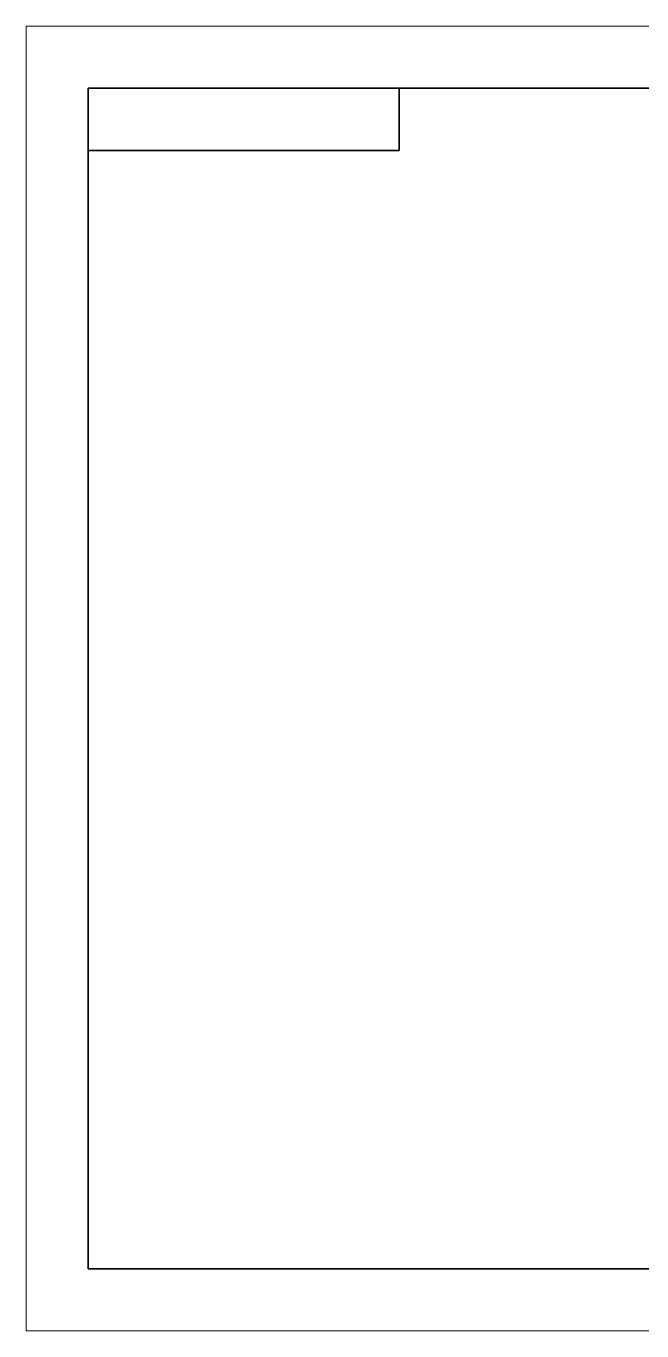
# Model space of a CAD drawing. Header units: millimetres. Extents: x 2164 to 3649, y 875 to 1925.
# Drawn here: x 2164 to 2660, y 875 to 1925 of the extents above; entities that cross this region are included whole.
import ezdxf
from ezdxf.enums import TextEntityAlignment as Align

# ---------------------------------------------------------------- set-up
doc = ezdxf.new("R2010")
doc.units = ezdxf.units.MM
for name, color, linetype, lineweight in [('文字层', 3, 'Continuous', 18), ('粗实线层', 7, 'Continuous', 35), ('细实线层', 7, 'Continuous', 18)]:
    doc.layers.add(name, color=color, linetype=linetype, lineweight=lineweight)
doc.styles.add('标准', font='FSGB2312.ttf', dxfattribs={"width": 0.667})

# ---------------------------------------------------------------- blocks, each defined once
blk = doc.blocks.new('A4图框')
at = {"layer": '粗实线层'}
for p, q in [((-138.5, 95), (-138.5, -95)), ((138.5, 95), (-138.5, 95)), ((-88.5, 95), (-88.5, 85)), ((-88.5, 85), (-138.5, 85)), ((-138.5, -95), (138.5, -95))]:
    blk.add_line(p, q, dxfattribs=at)
at = {"layer": '细实线层'}
for p, q in [((148.5, 105), (-148.5, 105)), ((-148.5, 105), (-148.5, -105)), ((-148.5, -105), (148.5, -105))]:
    blk.add_line(p, q, dxfattribs=at)
at = {"layer": '文字层', "style": '标准', "width": 0.667}
blk.add_attdef('图纸编号', text='', height=5.19, rotation=180, dxfattribs=at).set_placement((-113.41, 90), align=Align.MIDDLE_CENTER)
blk = doc.blocks.new('A4A-B-Marked')
blk.add_blockref('A4图框', (0, 0))

msp = doc.modelspace()

# ---------------------------------------------------------------- block references
at = {"xscale": 5, "yscale": 5, "zscale": 5}
msp.add_blockref('A4A-B-Marked', (2906.747, 1399.766), dxfattribs=at)

doc.saveas('drawing.dxf')
